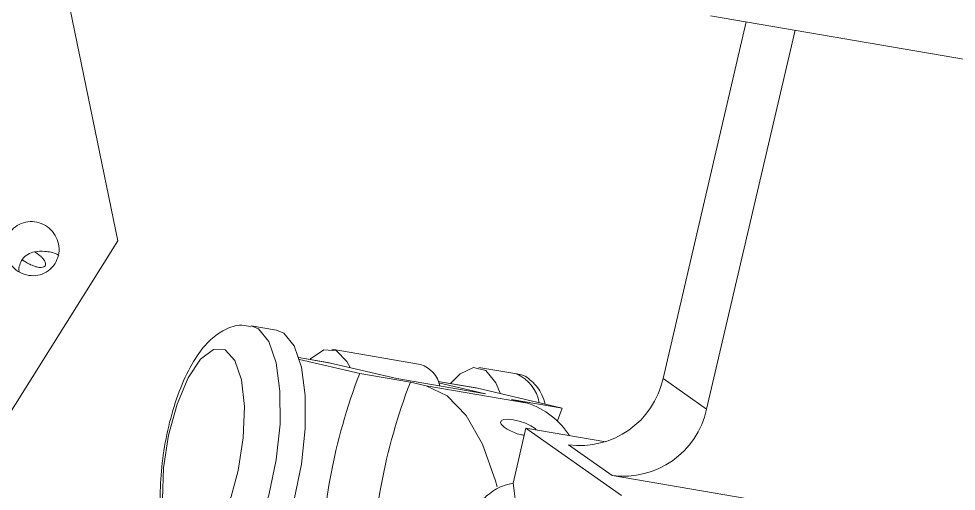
# Model space of a CAD drawing. Header units: millimetres. Extents: x 0 to 1189, y 0 to 841.
# Drawn here: x 286.06 to 292.88, y 572.97 to 576.41 of the extents above; entities that cross this region are included whole.
import ezdxf

# ---------------------------------------------------------------- set-up
doc = ezdxf.new("R2010")
doc.units = ezdxf.units.MM
doc.layers.get('0').update_dxf_attribs({"lineweight": 18})

msp = doc.modelspace()

# ---------------------------------------------------------------- linework, layer by layer
at = {"color": 7, "linetype": 'Continuous', "lineweight": 15}
for p, q in [((286.7785, 574.7932), (286.2818, 577.193)), ((293.5206, 576.0147), (291.0902, 576.4305)), ((291.3511, 576.3859), (290.7459, 573.7928)), ((291.7058, 576.3252), (291.0627, 573.5696)), ((285.3349, 572.4956), (286.7785, 574.7932)), ((287.9328, 574.1443), (287.7485, 574.1758)), ((288.9807, 573.8939), (288.3357, 574.0043)), ((288.3188, 573.9057), (288.0959, 573.9439)), ((288.0999, 573.931), (288.5379, 573.8285)), ((288.3188, 573.9057), (288.3248, 573.9045)), ((288.3248, 573.9045), (288.8092, 573.7911)), ((288.9065, 573.7654), (288.5379, 573.8285)), ((289.6803, 573.825), (289.4039, 573.8723)), ((288.8092, 573.7911), (289.4543, 573.6807)), ((288.9065, 573.7654), (289.0209, 573.7386)), ((289.3786, 573.7244), (289.1081, 573.7707)), ((289.1125, 573.7607), (289.4543, 573.6807)), ((290.7459, 573.7928), (291.0627, 573.5696)), ((289.0209, 573.7386), (289.7581, 573.6125)), ((289.3786, 573.7244), (289.3846, 573.7232)), ((289.3846, 573.7232), (290.0124, 573.5762)), ((290.0124, 573.5762), (289.6438, 573.6393)), ((289.6438, 573.6393), (289.7581, 573.6125)), ((290.0124, 573.5762), (289.9769, 573.4834)), ((289.7472, 573.431), (289.6538, 573.0309)), ((290.4441, 572.9401), (289.7472, 573.431)), ((289.7472, 573.431), (290.3283, 573.3316)), ((290.375, 573.0871), (290.0582, 573.3102)), ((290.375, 573.0871), (293.3239, 572.5825))]:
    msp.add_line(p, q, dxfattribs=at)
at = {"color": 8, "linetype": 'Continuous', "lineweight": 15}
for p, q in [((288.096, 573.9437), (288.3248, 573.9045)), ((289.1082, 573.7705), (289.3846, 573.7232))]:
    msp.add_line(p, q, dxfattribs=at)
msp.add_lwpolyline([(287.7483, 574.1758), (287.8018, 574.1534), (287.8768, 574.0611), (287.9302, 573.9064), (287.9579, 573.7008), (287.958, 573.4595), (287.9305, 573.2004), (287.8773, 572.9428), (287.8024, 572.7056), (287.7113, 572.5066), (287.6109, 572.3605)], dxfattribs=at)
at = {"color": 7, "linetype": 'Continuous', "lineweight": 15}
for points in [[(287.9328, 574.1443), (287.9861, 574.1219), (288.0611, 574.0296), (288.1145, 573.8749), (288.1423, 573.6693), (288.1423, 573.428), (288.1148, 573.1689), (288.0616, 572.9112), (287.9867, 572.6741), (287.8956, 572.4751), (287.7952, 572.329)], [(287.4212, 572.5692), (287.5124, 572.7065), (287.5926, 572.8971), (287.654, 573.1223), (287.6906, 573.3602), (287.6988, 573.5874), (287.6778, 573.7817), (287.6297, 573.9241), (287.5591, 574.0006), (287.4731, 574.0038), (287.3799, 573.9333), (287.2887, 573.796), (287.2085, 573.6054), (287.1471, 573.3802), (287.1105, 573.1423), (287.1023, 572.9151), (287.1233, 572.7208), (287.1714, 572.5784), (287.242, 572.5019), (287.3281, 572.4987), (287.4212, 572.5692)], [(288.1746, 573.9304), (288.179, 573.9349), (288.2776, 573.9999), (288.3687, 573.9933), (288.4447, 573.9159), (288.4675, 573.8711)], [(289.1994, 573.7551), (289.2685, 573.826), (289.3668, 573.8729), (289.4561, 573.8503), (289.5296, 573.76), (289.5618, 573.6817)], [(289.5376, 573.0041), (289.526, 573.0468), (289.4306, 573.3155), (289.3126, 573.5234), (289.1749, 573.6656), (289.0209, 573.7386)], [(289.8227, 573.4181), (289.8141, 573.4287), (289.7845, 573.4487), (289.7442, 573.4671), (289.6989, 573.4819), (289.6544, 573.4916), (289.6155, 573.4955), (289.5856, 573.4935), (289.5673, 573.4853), (289.563, 573.4712), (289.5684, 573.4595)]]:
    msp.add_lwpolyline(points, dxfattribs=at)
for centre, radius, start, end in [((292.4653, 572.3121), 4.21, 158.88836, 180.1595), ((288.9141, 573.6919), 0.2127, 12.3983, 71.7569), ((292.8337, 572.2491), 4.2098, 158.88789, 180.15997), ((290.1406, 573.9241), 0.6194, 262.36137, 347.75928), ((289.5834, 573.0686), 0.5712, 32.63792, 72.18859), ((290.4574, 573.701), 0.6194, 262.36034, 347.75875), ((284.4002, 572.2681), 5.3088, 358.32768, 8.2613)]:
    msp.add_arc(centre, radius, start, end, dxfattribs=at)
at = {"color": 8, "linetype": 'Continuous', "lineweight": 15}
msp.add_arc((289.565, 573.5659), 0.2835, 10.08588, 66.0042, dxfattribs=at)
at = {"color": 7, "linetype": 'Continuous', "lineweight": 15}
for points, knots in [([(286.3208, 574.6278), (286.3306, 574.6475), (286.3501, 574.6868), (286.352, 574.7546), (286.3329, 574.8195), (286.2932, 574.8753), (286.2378, 574.9153), (286.1729, 574.9352), (286.1057, 574.9327), (286.0439, 574.908), (285.9944, 574.864), (285.9628, 574.8056), (285.9527, 574.7394), (285.9652, 574.6729), (285.9989, 574.6135), (286.05, 574.5679), (286.1127, 574.5414), (286.1801, 574.5368), (286.2441, 574.5549), (286.2922, 574.5881), (286.3129, 574.6168), (286.3208, 574.6278)], [0, 0, 0, 0, 0.06629, 0.13259, 0.198886, 0.26517, 0.331469, 0.397762, 0.464054, 0.530347, 0.596642, 0.662936, 0.729225, 0.795516, 0.861813, 0.928107, 0.994398, 1.060694, 1.126985, 1.193279, 1.234772, 1.234772, 1.234772, 1.234772]), ([(286.3488, 574.687), (286.344, 574.6899), (286.3131, 574.7083), (286.2515, 574.7186), (286.1783, 574.719), (286.121, 574.6974), (286.0818, 574.6626), (286.0623, 574.6184), (286.0556, 574.5856), (286.0593, 574.5693), (286.0597, 574.5678)], [0, 0, 0, 0, 0.016478, 0.1061191, 0.18061, 0.2344001, 0.2885417, 0.3353863, 0.3805094, 0.3850405, 0.3850405, 0.3850405, 0.3850405]), ([(286.1728, 574.7139), (286.18, 574.7092), (286.1966, 574.6982), (286.2181, 574.6798), (286.2389, 574.6577), (286.2536, 574.6317), (286.2524, 574.6162), (286.2465, 574.6094), (286.2456, 574.6084)], [0, 0, 0, 0, 0.0137028, 0.0318684, 0.0511307, 0.0817607, 0.1316887, 0.1402717, 0.1402717, 0.1402717, 0.1402717]), ([(286.2456, 574.6084), (286.236, 574.6034), (286.2222, 574.5961), (286.1821, 574.6037), (286.1482, 574.6164), (286.1144, 574.6345), (286.0925, 574.648), (286.0832, 574.6554), (286.0822, 574.6562)], [0, 0, 0, 0, 0.0708015, 0.1015803, 0.1326616, 0.1542405, 0.1758466, 0.1784292, 0.1784292, 0.1784292, 0.1784292]), ([(287.7464, 574.1688), (287.724, 574.1738), (287.6585, 574.1886), (287.5514, 574.1502), (287.4449, 574.0747), (287.3463, 573.9545), (287.254, 573.7828), (287.1754, 573.5651), (287.1193, 573.328), (287.0878, 573.0875), (287.0826, 572.856), (287.1062, 572.6443), (287.1577, 572.4774), (287.2404, 572.3557), (287.3337, 572.2806), (287.4013, 572.273), (287.4245, 572.2704)], [0, 0, 0, 0, 0.07475, 0.219167, 0.364776, 0.538889, 0.748453, 0.955459, 1.15636, 1.355526, 1.555903, 1.76072, 1.977215, 2.139262, 2.284797, 2.360914, 2.360914, 2.360914, 2.360914]), ([(289.8877, 573.6054), (289.8806, 573.6287), (289.8589, 573.6996), (289.7963, 573.7706), (289.7233, 573.826), (289.6836, 573.8227), (289.6803, 573.8225)], [0, 0, 0, 0, 0.0638519, 0.1945205, 0.309316, 0.3196294, 0.3196294, 0.3196294, 0.3196294]), ([(289.5684, 573.4595), (289.5742, 573.4528), (289.5858, 573.4394), (289.6198, 573.4175), (289.6614, 573.3982), (289.7022, 573.3843), (289.7259, 573.3804), (289.7351, 573.3789)], [0, 0, 0, 0, 0.041171, 0.0823564, 0.1230775, 0.1632354, 0.1886775, 0.1886775, 0.1886775, 0.1886775]), ([(289.2537, 572.3532), (289.2493, 572.4047), (289.2375, 572.5437), (289.3041, 572.7427), (289.3999, 572.8819), (289.4875, 572.962), (289.5619, 573.0097), (289.6279, 573.0249), (289.6538, 573.0309)], [0, 0, 0, 0, 0.1580724, 0.426413, 0.6027598, 0.6531086, 0.7796897, 0.861235, 0.861235, 0.861235, 0.861235])]:
    msp.add_open_spline(points, degree=3, knots=knots, dxfattribs=at)

doc.saveas('drawing.dxf')
